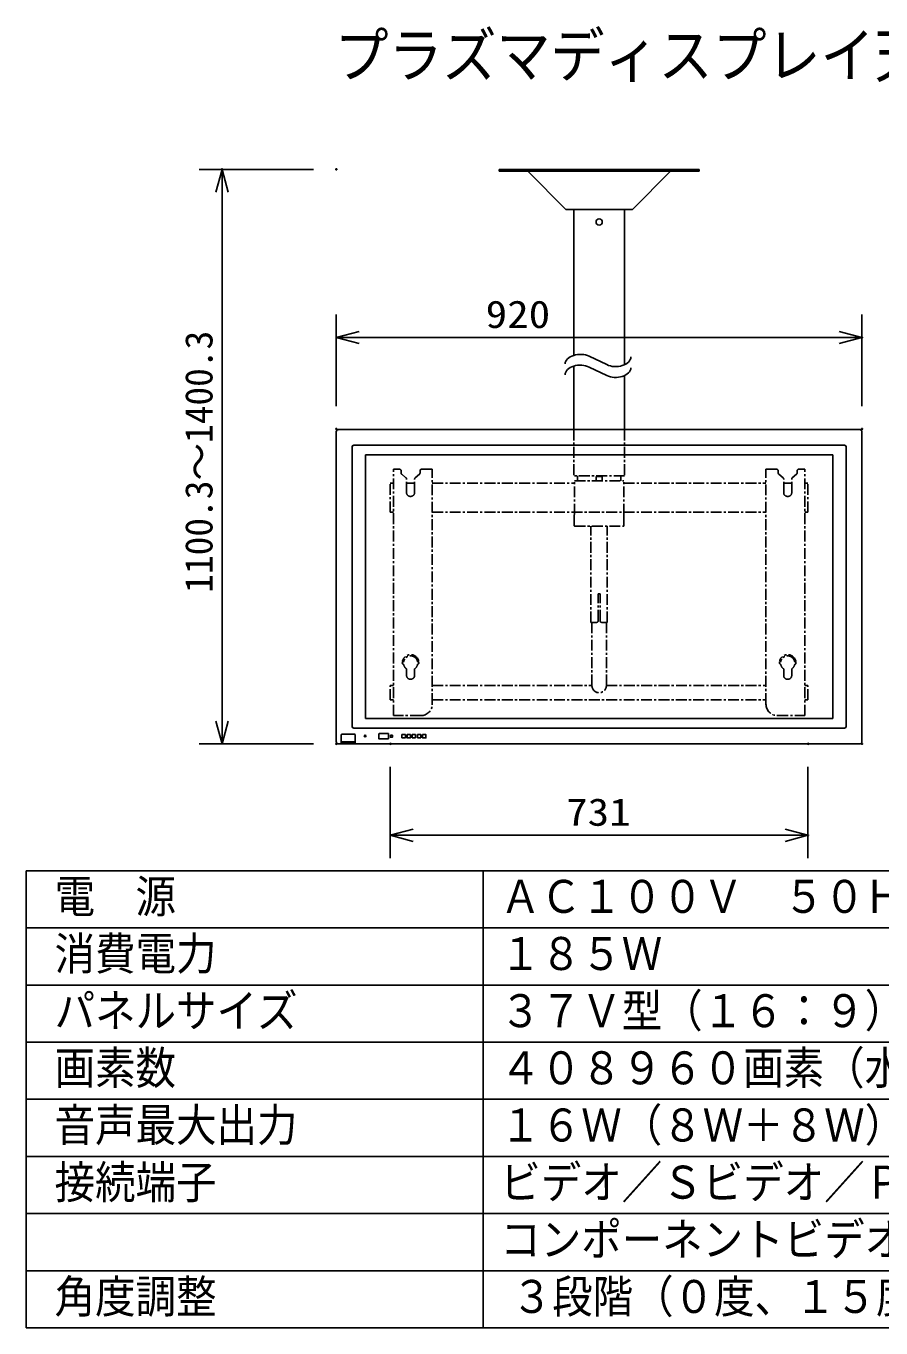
# Model space of a CAD drawing. Units: millimetres, scale not verified. Extents: x -62 to 63, y -57 to 57.
# Drawn here: x -62.5 to 12.3, y -56.5 to 57.4 of the extents above; entities that cross this region are included whole.
import ezdxf
from ezdxf.enums import TextEntityAlignment as Align

# ---------------------------------------------------------------- set-up
doc = ezdxf.new("R2010")
doc.units = ezdxf.units.MM
doc.header["$LTSCALE"] = 0.190332
doc.header["$PDMODE"] = 32
doc.header["$PDSIZE"] = 0.0952
doc.linetypes.add('CHAIN1', pattern=[8, 5, -1, 1, -1])
for name, color, linetype in [('0-0_MOJI1', 2, 'Continuous'), ('0-2_GAIKEI', 1, 'Continuous'), ('0-3_WAKU', 3, 'Continuous'), ('0-4_SUNPO', 7, 'Continuous'), ('0-5_DEFPOINTS', 7, 'Continuous')]:
    doc.layers.add(name, color=color, linetype=linetype)
doc.styles.add('ＭＳ ゴシック', font='')
doc.styles.get('ＭＳ ゴシック').set_extended_font_data('MS Gothic')

# ---------------------------------------------------------------- blocks, each defined once
blk = doc.blocks.new('_OPEN30')
at = {"layer": '0-4_SUNPO'}
blk.add_line((0, 0), (-1, 0), dxfattribs=at)
blk.add_lwpolyline([(-1, 0.26795), (0, 0), (-1, -0.26795)], dxfattribs=at)

msp = doc.modelspace()

# ---------------------------------------------------------------- linework, layer by layer
at = {"layer": '0-2_GAIKEI', "color": 7}
for p, q in [((-3.5907, 44.8479), (-21.0907, 44.8479)), ((-21.0907, 44.8479), (-21.0907, 44.6879)), ((-21.0907, 44.6879), (-3.5907, 44.6879)), ((-18.5907, 44.6879), (-15.2507, 41.3479)), ((-9.4307, 41.3479), (-6.0907, 44.6879)), ((-3.5907, 44.8479), (-3.5907, 44.6879)), ((-15.2507, 41.3479), (-9.4307, 41.3479)), ((-14.5682, 41.3479), (-14.5682, 28.5796)), ((-10.1132, 41.3479), (-10.1132, 27.7621)), ((-10.1132, 41.3242), (-10.1132, 27.7621)), ((-10.1132, 41.3242), (-10.1132, 27.7621)), ((-14.5682, 27.6363), (-14.5682, 22.0919)), ((-10.1132, 26.8188), (-10.1132, 22.0919)), ((-35.3407, 21.896), (-35.3407, -5.2081)), ((-35.1407, 22.0919), (10.4593, 22.0919)), ((10.6592, 21.896), (10.6593, -5.2081)), ((-35.1407, -5.4081), (10.4593, -5.4081))]:
    msp.add_line(p, q, dxfattribs=at)
at = {"layer": '0-2_GAIKEI'}
for p, q in [((-11.6751, 27.7651), (-13.2074, 28.4971)), ((-11.6751, 26.8218), (-13.2074, 27.5538)), ((-33.9617, 20.563), (-33.9617, -3.8791)), ((9.1303, 20.713), (-33.8117, 20.713)), ((9.2803, 20.563), (9.2803, -3.8791)), ((-32.7907, 19.869), (-32.7907, -3.181)), ((-32.7907, 19.869), (8.1093, 19.869)), ((8.1093, 19.869), (8.1093, -3.181)), ((-32.7907, -3.181), (8.1093, -3.181)), ((9.1303, -4.0291), (-33.8117, -4.0291)), ((-31.612, -4.9556), (-31.612, -4.5306)), ((-31.587, -4.5056), (-30.7945, -4.5056)), ((-30.7695, -4.9556), (-30.7695, -4.5306)), ((-34.9022, -5.3268), (-34.9022, -4.6381)), ((-33.6792, -5.3268), (-34.9022, -5.3268)), ((-33.6984, -5.2267), (-34.883, -5.2267)), ((-33.7592, -4.5581), (-34.8222, -4.5581)), ((-33.6792, -5.3268), (-33.6792, -4.6381)), ((-31.587, -4.9806), (-30.7945, -4.9806)), ((-29.5998, -4.8931), (-29.5998, -4.5931)), ((-29.5998, -4.5931), (-29.2998, -4.5931)), ((-29.2998, -4.8931), (-29.5998, -4.8931)), ((-29.2998, -4.5931), (-29.2998, -4.8931)), ((-28.6987, -4.8931), (-28.6987, -4.5931)), ((-28.6987, -4.5931), (-28.3987, -4.5931)), ((-28.3987, -4.8931), (-28.6987, -4.8931)), ((-28.3987, -4.5931), (-28.3987, -4.8931)), ((-28.2481, -4.8931), (-28.2481, -4.5931)), ((-28.2481, -4.5931), (-27.9481, -4.5931)), ((-27.9481, -4.8931), (-28.2481, -4.8931)), ((-27.9481, -4.5931), (-27.9481, -4.8931))]:
    msp.add_line(p, q, dxfattribs=at)
at = {"layer": '0-2_GAIKEI', "linetype": 'CHAIN1'}
for p, q in [((-14.5682, 22.0919), (-14.5682, 18.0512)), ((-10.1132, 22.0919), (-10.1132, 18.0512)), ((-30.3407, -2.931), (-30.3407, 18.619)), ((-29.8157, 18.619), (-30.3407, 18.619)), ((-29.6657, 18.2887), (-29.6657, 18.469)), ((-28.0157, 18.2887), (-28.0157, 18.469)), ((-26.9407, 18.619), (-27.8657, 18.619)), ((-26.9407, -1.931), (-26.9407, 18.619)), ((2.2593, -1.931), (2.2593, 18.619)), ((2.2593, 18.619), (3.1843, 18.619)), ((3.3343, 18.2887), (3.3343, 18.469)), ((4.9843, 18.2887), (4.9843, 18.469)), ((5.1343, 18.619), (5.6593, 18.619)), ((5.6593, -2.931), (5.6593, 18.619)), ((-30.6157, 17.389), (-30.3407, 17.389)), ((-30.6157, 14.849), (-30.6157, 17.389)), ((-29.2441, 17.8639), (-29.6124, 18.174)), ((-29.1907, 16.569), (-29.1907, 17.7492)), ((-29.1907, 17.389), (-28.4907, 17.389)), ((-28.4907, 16.569), (-28.4907, 17.7492)), ((-28.0691, 18.174), (-28.4374, 17.8639)), ((-26.9407, 17.389), (-14.4907, 17.389)), ((-10.1132, 18.0512), (-14.5682, 18.0512)), ((-14.4907, 14.644), (-14.4907, 17.594)), ((-14.4907, 17.594), (-10.1907, 17.594)), ((-14.2482, 17.594), (-14.2482, 18.0512)), ((-12.5907, 17.994), (-12.0907, 17.994)), ((-12.5907, 17.594), (-12.5907, 17.994)), ((-12.0907, 17.594), (-12.0907, 17.994)), ((-10.4332, 17.594), (-10.4332, 18.0512)), ((-10.1907, 14.644), (-10.1907, 17.594)), ((-10.1907, 17.389), (2.2593, 17.389)), ((3.3877, 18.174), (3.7559, 17.8639)), ((3.8093, 16.569), (3.8093, 17.7492)), ((3.8093, 17.389), (4.5093, 17.389)), ((4.5093, 16.569), (4.5093, 17.7492)), ((4.5627, 17.8639), (4.9309, 18.174)), ((5.9343, 17.389), (5.6593, 17.389)), ((5.9343, 14.849), (5.9343, 17.389)), ((-28.8157, 16.244), (-28.8657, 16.244)), ((4.1343, 16.244), (4.1843, 16.244)), ((-30.6157, 14.849), (-30.3407, 14.849)), ((-26.9407, 14.849), (2.2593, 14.849)), ((5.9343, 14.849), (5.6593, 14.849)), ((-14.5157, 14.619), (-14.4907, 14.644)), ((-14.5157, 13.669), (-14.5157, 14.619)), ((-10.1907, 14.644), (-10.1657, 14.619)), ((-10.1907, 13.644), (-10.1657, 13.669)), ((-10.1657, 13.669), (-10.1657, 14.619)), ((-13.0557, 5.219), (-13.0557, 13.644)), ((-11.6257, 5.219), (-11.6257, 13.644)), ((-12.4157, 5.369), (-12.4157, 7.719)), ((-12.4157, 7.719), (-12.2657, 7.719)), ((-12.2657, 5.369), (-12.2657, 7.719)), ((-13.0557, 5.219), (-12.5657, 5.219)), ((-12.9757, -0.296), (-12.9757, 5.219)), ((-12.1157, 5.219), (-11.6257, 5.219)), ((-11.7057, -0.296), (-11.7057, 5.219)), ((-29.4577, 1.7686), (-29.5565, 1.7846)), ((-29.1907, 0.569), (-29.1907, 1.1511)), ((-28.4907, 0.569), (-28.4907, 1.1511)), ((-28.2237, 1.7686), (-28.125, 1.7846)), ((3.5423, 1.7686), (3.4436, 1.7846)), ((3.8093, 0.569), (3.8093, 1.1511)), ((4.5093, 0.569), (4.5093, 1.1511)), ((4.7763, 1.7686), (4.875, 1.7846)), ((-28.8157, 0.244), (-28.8657, 0.244)), ((4.1343, 0.244), (4.1843, 0.244)), ((-30.6157, -1.566), (-30.6157, -0.296)), ((-30.6157, -0.296), (-30.3407, -0.296)), ((-26.9407, -0.296), (-12.9757, -0.296)), ((-11.7057, -0.296), (2.2593, -0.296)), ((5.9343, -0.296), (5.6593, -0.296)), ((5.9343, -1.566), (5.9343, -0.296)), ((-30.6157, -1.566), (-30.3407, -1.566)), ((-26.9407, -1.566), (2.2593, -1.566)), ((5.9343, -1.566), (5.6593, -1.566)), ((-27.9407, -2.931), (-30.3407, -2.931)), ((3.2593, -2.931), (5.6593, -2.931))]:
    msp.add_line(p, q, dxfattribs=at)
msp.add_lwpolyline([(-14.5157, 13.669), (-14.4907, 13.644), (-10.1907, 13.644)], dxfattribs=at)
at = {"layer": '0-2_GAIKEI'}
for points in [[(-30.6005, -4.6591), (-30.4325, -4.6591), (-30.4325, -4.8271), (-30.6005, -4.8271)], [(-29.1492, -4.5931), (-28.8492, -4.5931), (-28.8492, -4.8931), (-29.1492, -4.8931)], [(-27.7976, -4.5931), (-27.4976, -4.5931), (-27.4976, -4.8931), (-27.7976, -4.8931)]]:
    msp.add_lwpolyline(points, close=True, dxfattribs=at)
for centre, radius in [((-12.3407, 40.2492), 0.275), ((-32.8157, -4.7181), 0.075)]:
    msp.add_circle(centre, radius, dxfattribs=at)
at = {"layer": '0-2_GAIKEI', "color": 7}
for centre, start, end in [((-35.1407, 21.8919), 90, 178.8387), ((10.4593, 21.8919), 1.1613, 90), ((-35.1407, -5.2081), 180, 270), ((10.4593, -5.2081), 270, 0)]:
    msp.add_arc(centre, 0.2, start, end, dxfattribs=at)
at = {"layer": '0-2_GAIKEI'}
for centre, radius, start, end in [((-33.8117, 20.563), 0.15, 90, 180), ((9.1303, 20.563), 0.15, 0, 90), ((-33.8117, -3.8791), 0.15, 180, 270), ((-31.587, -4.5306), 0.025, 90, 180), ((-30.7945, -4.5306), 0.025, 0, 90), ((9.1303, -3.8791), 0.15, 270, 0), ((-34.8222, -4.6381), 0.08, 90, 180), ((-33.7592, -4.6381), 0.08, 0, 90), ((-31.587, -4.9556), 0.025, 180, 270), ((-30.7945, -4.9556), 0.025, 270, 0)]:
    msp.add_arc(centre, radius, start, end, dxfattribs=at)
at = {"layer": '0-2_GAIKEI', "linetype": 'CHAIN1'}
for centre, radius, start, end in [((-29.8157, 18.469), 0.15, 0, 90), ((-29.5157, 18.2887), 0.15, 180, 229.89909), ((-28.1657, 18.2887), 0.15, 310.10091, 0), ((-27.8657, 18.469), 0.15, 90, 180), ((3.1843, 18.469), 0.15, 0, 90), ((3.4843, 18.2887), 0.15, 180, 229.89909), ((4.8343, 18.2887), 0.15, 310.10091, 0), ((5.1343, 18.469), 0.15, 90, 180), ((-29.3407, 17.7492), 0.15, 0, 49.89909), ((-28.3407, 17.7492), 0.15, 130.10091, 180), ((3.6593, 17.7492), 0.15, 0, 49.89909), ((4.6593, 17.7492), 0.15, 130.10091, 180), ((-28.8657, 16.569), 0.325, 180, 270), ((-28.8157, 16.569), 0.325, 270, 0), ((4.1343, 16.569), 0.325, 180, 270), ((4.1843, 16.569), 0.325, 270, 0), ((-12.5657, 5.369), 0.15, 270, 0), ((-12.1157, 5.369), 0.15, 180, 270), ((-28.8407, 1.669), 0.725, 9.17713, 170.82287), ((-28.8407, 1.669), 0.625, 9.17713, 170.82287), ((4.1593, 1.669), 0.725, 9.17713, 170.82287), ((4.1593, 1.669), 0.625, 9.17713, 170.82287), ((-29.4657, 1.669), 0.1, 85.41143, 274.58857), ((-28.8407, 1.669), 0.625, 189.17713, 235.9442), ((-28.8407, 1.669), 0.625, 304.0558, 350.82287), ((-28.2157, 1.669), 0.1, 265.41143, 94.58857), ((3.5343, 1.669), 0.1, 85.41143, 274.58857), ((4.1593, 1.669), 0.625, 189.17713, 235.9442), ((4.1593, 1.669), 0.625, 304.0558, 350.82287), ((4.7843, 1.669), 0.1, 265.41143, 94.58857), ((-28.8657, 0.569), 0.325, 180, 270), ((-28.8157, 0.569), 0.325, 270, 0), ((4.1343, 0.569), 0.325, 180, 270), ((4.1843, 0.569), 0.325, 270, 0), ((-12.3407, -0.296), 0.635, 180, 0), ((-27.9407, -1.931), 1, 270, 0), ((3.2593, -1.931), 1, 180, 270)]:
    msp.add_arc(centre, radius, start, end, dxfattribs=at)
at = {"layer": '0-2_GAIKEI'}
for centre, start_param, end_param in [((-13.9915, 27.7786), 0.94183783, 3.09076751), ((-13.9915, 26.8353), 0.94183783, 3.09076751), ((-10.8911, 28.4836), 4.08343048, 6.23236016), ((-10.8911, 27.5403), 4.08343048, 6.23236016)]:
    msp.add_ellipse(centre, major_axis=(1.3327, 0), ratio=0.666667, start_param=start_param, end_param=end_param, dxfattribs=at)
at = {"layer": '0-3_WAKU'}
for p, q in [((-37.3423, 44.8479), (-47.3423, 44.8479)), ((-45.3423, -3.4081), (-45.3423, 42.8479)), ((-37.3423, -5.4081), (-47.3423, -5.4081)), ((-30.6157, -7.4028), (-30.6157, -15.4028)), ((5.9343, -7.4028), (5.9343, -15.4028)), ((-28.6157, -13.4028), (3.9343, -13.4028))]:
    msp.add_line(p, q, dxfattribs=at)
at = {"layer": '0-3_WAKU', "color": 4}
for p, q in [((-62.493, -16.501), (62.507, -16.501)), ((-62.493, -16.501), (-62.493, -56.501)), ((-22.493, -16.501), (-22.493, -56.501)), ((62.507, -56.501), (-62.493, -56.501))]:
    msp.add_line(p, q, dxfattribs=at)
at = {"layer": '0-3_WAKU', "color": 1}
for p, q in [((-62.493, -21.501), (62.507, -21.501)), ((-62.493, -26.501), (62.507, -26.501)), ((-62.493, -31.501), (62.507, -31.501)), ((-62.493, -36.501), (62.507, -36.501)), ((-62.493, -41.501), (62.507, -41.501)), ((-62.493, -46.501), (62.507, -46.501)), ((62.507, -51.501), (-62.493, -51.501))]:
    msp.add_line(p, q, dxfattribs=at)
at = {"layer": '0-4_SUNPO', "color": 3}
for p, q in [((-35.3407, 24.1419), (-35.3407, 32.1419)), ((10.6593, 24.1419), (10.6593, 32.1419)), ((-33.3407, 30.1419), (8.6593, 30.1419))]:
    msp.add_line(p, q, dxfattribs=at)
at = {"layer": '0-4_SUNPO'}
for p in [(-45.3423, 44.8479), (-35.3423, 44.8479), (10.6696, 22.1422), (-35.3423, -5.4081), (-30.6157, -5.4028), (5.9343, -5.4028), (10.6696, -5.4081), (5.9343, -13.4028)]:
    msp.add_point(p, dxfattribs=at)
at = {"layer": '0-5_DEFPOINTS'}
for p in [(10.6593, 30.1419), (-35.3407, 22.1419), (10.6593, 22.1419)]:
    msp.add_point(p, dxfattribs=at)

# ---------------------------------------------------------------- block references
at = {"layer": '0-3_WAKU', "xscale": 2, "yscale": 2}
for p, rotation in [((-45.3423, 44.8479), 90), ((-45.3423, -5.4081), 270), ((-30.6157, -13.4028), 180)]:
    msp.add_blockref('_OPEN30', p, dxfattribs=dict(at, rotation=rotation))
msp.add_blockref('_OPEN30', (5.9343, -13.4028), dxfattribs=at)
at = {"layer": '0-4_SUNPO', "xscale": 2, "yscale": 2, "rotation": 180}
msp.add_blockref('_OPEN30', (-35.3407, 30.1419), dxfattribs=at)
at = {"layer": '0-4_SUNPO', "xscale": 2, "yscale": 2}
msp.add_blockref('_OPEN30', (10.6593, 30.1419), dxfattribs=at)

# ---------------------------------------------------------------- texts
at = {"layer": '0-0_MOJI1', "style": 'ＭＳ ゴシック', "width": 0.9}
for s, height, p in [('プラズマディスプレイ天吊り金具付', 3.849, (-35.493, 51.7588)), ('電  源', 2.886, (-59.993, -21.0561)), ('ＡＣ１００Ｖ\u3000５０Ｈｚ／６０Ｈｚ', 2.886, (-20.993, -21.0561)), ('消費電力', 2.886, (-59.993, -26.0561)), ('１８５Ｗ', 2.886, (-20.993, -26.0561)), ('パネルサイズ', 2.886, (-59.993, -31.0561)), ('３７Ｖ型（１６：９）', 2.886, (-20.993, -31.0561)), ('画素数', 2.886, (-59.993, -36.0561)), ('４０８９６０画素（水平８５２×垂直４８０）', 2.886, (-20.993, -36.0561)), ('音声最大出力', 2.886, (-59.993, -41.0561)), ('１６Ｗ（８Ｗ＋８Ｗ）', 2.886, (-20.993, -41.0561)), ('接続端子', 2.886, (-59.993, -46.0561)), ('ビデオ／Ｓビデオ／ＰＣ／外部スピーカ', 2.886, (-20.993, -46.0561)), ('コンポーネントビデオ、シリアル', 2.886, (-20.993, -51.0561)), ('角度調整', 2.886, (-59.993, -56.0561)), ('３段階（０度、１５度、３０度）', 2.886, (-19.993, -56.0561))]:
    msp.add_text(s, height=height, dxfattribs=at).set_placement(p, align=Align.BOTTOM_LEFT)
at = {"layer": '0-3_WAKU', "style": 'ＭＳ ゴシック'}
msp.add_text('1100.3～1400.3', height=2.406, rotation=90, dxfattribs=at).set_placement((-45.4518, 7.8105), align=Align.BOTTOM_LEFT)
at = {"layer": '0-3_WAKU', "style": 'ＭＳ ゴシック', "width": 1.15}
msp.add_text('731', height=2.406, dxfattribs=at).set_placement((-15.2279, -13.2932), align=Align.BOTTOM_LEFT)
at = {"layer": '0-4_SUNPO', "color": 3, "style": 'ＭＳ ゴシック', "width": 1.15}
msp.add_text('920', height=2.406, dxfattribs=at).set_placement((-22.2716, 30.2515), align=Align.BOTTOM_LEFT)

doc.saveas('drawing.dxf')
